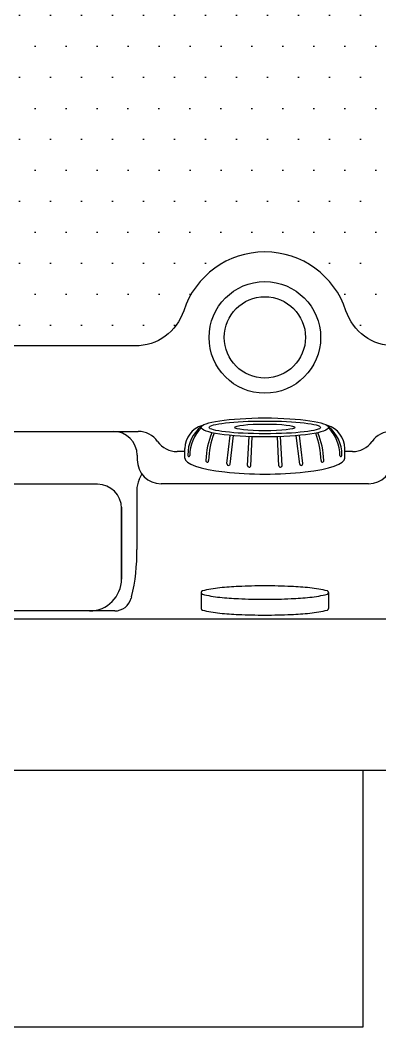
# Model space of a CAD drawing. Header units: millimetres. Extents: x -1247.09 to -1245.39, y 2228.63 to 2229.66.
# Drawn here: x -1246.131 to -1245.947, y 2228.633 to 2229.148 of the extents above; entities that cross this region are included whole.
import ezdxf

# ---------------------------------------------------------------- set-up
doc = ezdxf.new("R2010")
doc.units = ezdxf.units.MM
doc.layers.add('dim1', color=1, linetype='Continuous')
doc.layers.add('jacuzzi', color=1, linetype='Continuous')

msp = doc.modelspace()

# ---------------------------------------------------------------- hatches: boundary and pattern name
at = {"layer": 'dim1'}
h = msp.add_hatch(dxfattribs=at)
h.set_pattern_fill('DOTS', color=256, scale=0.01, style=0)
h.set_pattern_definition([(0, (-7.90502655008072, -14.25654101277269), (0.0079375, 0.015875), [0, -0.015875])])
edge = h.paths.add_edge_path()
edge.add_arc((-1246.072060381697, 2229.007705252775), 0.02625000000030032, 270.0000000009926, 341.80384775902434, ccw=False)
edge.add_line((-1246.072060381696, 2228.981455252775), (-1246.832692485849, 2228.981455252776))
edge.add_arc((-1246.832692485854, 2229.007705252769), 0.02624999999397915, 193.3149405451567, 270.0000000109183, ccw=False)
edge.add_arc((-1245.365997944165, 2229.241076922975), 1.51132310727829, 171.1030319861864, 189.1149431737136, ccw=False)
edge.add_arc((-1246.833559241197, 2229.468912206165), 0.02625000000016825, 90.00000000049619, 167.0042123288399, ccw=False)
edge.add_line((-1246.833559241197, 2229.495162206165), (-1245.653804551146, 2229.495162206165))
edge.add_arc((-1245.653804551146, 2229.468912206165), 0.02624999999989086, 12.995787671160087, 89.99999999950381, ccw=False)
edge.add_arc((-1247.121365848179, 2229.241076922976), 1.511323107278347, -9.114943173747577, 8.896968013778178, ccw=False)
edge.add_arc((-1245.65467130649, 2229.007705252769), 0.02624999999419154, 269.999999989578, 346.68505945495764, ccw=False)
edge.add_line((-1245.654671306495, 2228.981455252776), (-1245.939061358258, 2228.981455252775))
edge.add_arc((-1245.939061358258, 2229.007705252775), 0.02625000000034561, 198.1961522409757, 269.99999999900746, ccw=False)
edge.add_arc((-1246.005560869977, 2228.985846274275), 0.04374999999977852, 18.19615224191337, 161.8038477580866)

# ---------------------------------------------------------------- linework, layer by layer
at = {"layer": 'jacuzzi'}
for p, q in [((-1246.851280938509, 2228.937705252775), (-1246.070455741783, 2228.937705252775)), ((-1246.024978573481, 2228.921188775007), (-1246.023255056054, 2228.93567133595)), ((-1246.023406414767, 2228.920989721746), (-1246.021621714712, 2228.935524937261)), ((-1246.014371675965, 2228.920200734333), (-1246.013612152594, 2228.935047915956)), ((-1246.012756914392, 2228.920115252271), (-1246.011977216754, 2228.934992769469)), ((-1245.998364885399, 2228.920115252271), (-1245.999144570581, 2228.934992531797)), ((-1245.996750123826, 2228.920200734333), (-1245.997509631767, 2228.935047614336)), ((-1245.987715385024, 2228.920989721746), (-1245.989500003536, 2228.935524273158)), ((-1245.986143226309, 2228.921188775007), (-1245.987866653637, 2228.935670578851)), ((-1246.046598429813, 2228.924000749058), (-1246.046554735258, 2228.929007649118)), ((-1246.046598369977, 2228.924000749058), (-1246.046554675422, 2228.929007649118)), ((-1245.964523369977, 2228.924000749058), (-1245.964567064532, 2228.929007649118)), ((-1246.070954674249, 2228.925455252775), (-1246.070954674249, 2228.923137385031)), ((-1246.046568878644, 2228.927386977615), (-1246.050477536644, 2228.927386977615)), ((-1245.960644203311, 2228.927386977615), (-1245.964552921146, 2228.927386977615)), ((-1246.069880105594, 2228.913042441366), (-1246.06850871523, 2228.915792776094)), ((-1246.091241417482, 2228.910629697214), (-1246.357015229505, 2228.910629697214)), ((-1245.952417065706, 2228.910887385031), (-1246.058704674249, 2228.910887385031)), ((-1246.071167280975, 2228.907576274848), (-1246.071167280975, 2228.877300021052)), ((-1246.078991417481, 2228.898846363881), (-1246.078991417481, 2228.86209636388)), ((-1246.078991417481, 2228.86209636388), (-1246.078991417481, 2228.898379697214)), ((-1246.073816089152, 2228.852963620178), (-1246.073991306561, 2228.852294980612)), ((-1246.038227536644, 2228.855157839769), (-1246.038227536644, 2228.847050557429)), ((-1245.97289420331, 2228.855157839769), (-1245.97289420331, 2228.847050557429)), ((-1245.934294074501, 2228.841471274274), (-1246.862223246221, 2228.841471274274)), ((-1246.082455510865, 2228.845763030547), (-1246.851280938509, 2228.845763030547)), ((-1245.955126567661, 2228.632721274274), (-1245.955126567661, 2228.763971274274)), ((-1246.480126567661, 2228.632721274274), (-1245.955126567661, 2228.632721274274))]:
    msp.add_line(p, q, dxfattribs=at)
at = {"layer": 'jacuzzi', "color": 3}
msp.add_lwpolyline([(-1245.393681896172, 2228.776221274274, -0.414213562373095), (-1245.405931896172, 2228.763971274274), (-1247.081431896172, 2228.763971274274, -0.4142135623730951), (-1247.093681896172, 2228.776221274274), (-1247.093681896172, 2229.651721274274, -0.414213562373095), (-1247.081431896172, 2229.663971274274), (-1245.405931896172, 2229.663971274274, -0.414213562373095), (-1245.393681896172, 2229.651721274274)], format="xyb", close=True, dxfattribs=at)
at = {"layer": 'jacuzzi'}
msp.add_lwpolyline([(-1246.047123064802, 2228.999508135838, -0.3239737262617539), (-1246.072060381696, 2228.981455252775), (-1246.832692485849, 2228.981455252776, -0.3476746003683302), (-1246.8582368557, 2229.001659785971, -0.07875400131325334), (-1246.859136889456, 2229.474815290915, -0.3492362547395363), (-1246.833559241197, 2229.495162206165), (-1245.653804551146, 2229.495162206165, -0.3492362547395365), (-1245.628226902887, 2229.474815290915, -0.0787540013132535), (-1245.629126936643, 2229.001659785971, -0.3476746003683301), (-1245.654671306495, 2228.981455252776), (-1245.939061358258, 2228.981455252775, -0.3239737262617538), (-1245.963998675153, 2228.999508135838, 0.7239304508376303)], format="xyb", close=True, dxfattribs=at)
for radius in [0.02858333333333513, 0.02082500000000131]:
    msp.add_circle((-1246.005560869977, 2228.985846274274), radius, dxfattribs=at)
for centre, radius, start, end in [((-1246.034305141865, 2228.928900749058), 0.01225000000000077, 105.4908648958023, 179.5000000005538), ((-1246.027157681242, 2228.926091966826), 0.01783200442472061, 127.8314211310694, 181.6455678366019), ((-1246.024151413639, 2228.925411037466), 0.01986693131776959, 134.3309302406183, 180.2321146462111), ((-1245.97681659809, 2228.928900749058), 0.01225000000000077, 0.4999999994462028, 74.44718064533087), ((-1245.983964118549, 2228.926091966826), 0.01783200442472061, 358.3544321633981, 52.10820052678339), ((-1245.986970386152, 2228.925411037466), 0.01986693131776959, 359.7678853537889, 45.07390580389721), ((-1246.083204674249, 2228.925455252775), 0.01225, 0, 90), ((-1246.070455741783, 2228.925455252775), 0.01225, 35.36941109988769, 90), ((-1245.999826135191, 2228.922514489484), 0.0359075733957927, 156.1373309960753, 179.4440408265831), ((-1245.995668548793, 2228.922511141701), 0.03867348069404773, 158.286280877886, 179.643950998535), ((-1246.015453250998, 2228.922511141701), 0.03867348069404773, 0.3560490014650214, 21.71139901046425), ((-1246.011295664599, 2228.922514489484), 0.0359075733957927, 0.5559591734169318, 23.85986118227035), ((-1245.940665998172, 2228.925455252775), 0.01225, 90, 144.6305889001123), ((-1246.050477536644, 2228.939636977615), 0.01225000000000077, 215.3694110998877, 270), ((-1245.960644203311, 2228.939636977615), 0.01225000000000077, 270, 324.6305889001123), ((-1246.058704674249, 2228.923137385031), 0.01225000000000077, 180, 270), ((-1246.044515961946, 2228.925394493338), 0.0005018697549583264, 158.320428975943, 352.6804351494789), ((-1245.966605837845, 2228.925394493338), 0.0005018697549583264, 187.3195648505211, 21.67957102405699), ((-1245.952417065706, 2228.923137385031), 0.01225000000000077, 270, 0), ((-1246.035051914648, 2228.922616695402), 0.0007232985338552446, 160.0987201942275, 10.73855023702511), ((-1246.024195910789, 2228.921062262938), 0.0007928216655868031, 170.8179506735214, 354.7502375748961), ((-1246.013564748663, 2228.920149426946), 0.0008085568122230749, 176.3618225484221, 357.577599925115), ((-1245.997557051128, 2228.920149426946), 0.0008085568122230749, 182.422400074885, 3.638177451577813), ((-1245.986925889001, 2228.921062262938), 0.0007928216655868031, 185.2497624251039, 9.182049326478587), ((-1245.976069885142, 2228.922616695402), 0.0007232985338552446, 169.2614497629748, 19.90127980577251), ((-1246.058917280975, 2228.907576274848), 0.01225000000014451, 153.4979302639172, 180), ((-1246.058917280975, 2228.907576274848), 0.01225000000000077, 153.4979302639172, 180), ((-1246.091241417482, 2228.898379697214), 0.01225000000000077, 0, 90), ((-1246.091241417482, 2228.898379697214), 0.01225000000000077, 0, 90), ((-1246.163639663168, 2228.875052495041), 0.09249969103592409, 346.1843065382294, 1.392290367057382), ((-1246.095324750815, 2228.86209636388), 0.01633333333333413, 270, 0), ((-1246.022069457845, 2228.794525059778), 0.06339076207386056, 95.96736919249307, 104.1631152879084), ((-1246.01224803106, 2228.700565706725), 0.1578620299289926, 92.47919308059677, 95.96736919249307), ((-1246.005560869977, 2228.546117487779), 0.3124549484570716, 90, 92.47919308059677), ((-1246.005560869977, 2228.546117487778), 0.3124549484573153, 87.52080691940324, 90), ((-1245.998873708894, 2228.700565706725), 0.1578620299291743, 84.03263080750692, 87.52080691940324), ((-1245.98905228211, 2228.794525059778), 0.0633907620735987, 75.83688471209157, 84.03263080750692), ((-1246.082455510865, 2228.854513030547), 0.008749999999999999, 270, 345.3157868522893), ((-1246.037370384448, 2228.855157839769), 0.0008571521955383127, 104.1631152879084, 180), ((-1246.037370384448, 2228.855157839769), 0.0008571521955383723, 180, 255.8368847120916), ((-1246.022069457845, 2228.91579061976), 0.06339076207387744, 255.8368847120916, 264.032630807507), ((-1246.01224803106, 2229.009749972813), 0.1578620299287744, 264.032630807507, 267.5208069194032), ((-1246.005560869977, 2229.164198191759), 0.3124549484565605, 267.5208069194032, 270), ((-1246.005560869977, 2229.164198191759), 0.3124549484564507, 270, 272.4791930805968), ((-1245.998873708894, 2229.009749972813), 0.1578620299286069, 272.4791930805968, 275.9673691924931), ((-1245.98905228211, 2228.91579061976), 0.06339076207373594, 275.9673691924931, 284.1631152879085), ((-1245.973751355506, 2228.855157839769), 0.0008571521955335442, 0, 75.83688471209157), ((-1245.973751355506, 2228.855157839769), 0.0008571521955333235, 284.1631152879085, 0), ((-1246.037370384448, 2228.847050557429), 0.0008571521955383723, 180, 255.8368847120916), ((-1246.022069457845, 2228.907683337421), 0.06339076207387744, 255.8368847120916, 264.032630807507), ((-1245.98905228211, 2228.90768333742), 0.06339076207373594, 275.9673691924931, 284.1631152879085), ((-1245.973751355506, 2228.847050557429), 0.0008571521955333235, 284.1631152879085, 0), ((-1246.01224803106, 2229.001642690473), 0.1578620299287744, 264.032630807507, 267.5208069194032), ((-1246.005560869977, 2229.156090909419), 0.3124549484565605, 267.5208069194032, 270), ((-1246.005560869977, 2229.156090909419), 0.3124549484564507, 270, 272.4791930805968), ((-1245.998873708894, 2229.001642690473), 0.1578620299286069, 272.4791930805968, 275.9673691924931)]:
    msp.add_arc(centre, radius, start, end, dxfattribs=at)
for major_axis, ratio in [((-0.03266666666666872, 8.000761511640033e-18), 0.148400406937398), ((-0.02852541216800978, 1.746620049317347e-18), 0.1143745729800755), ((-0.01543872989803645, 9.453183364041493e-19), 0.112343880361296)]:
    msp.add_ellipse((-1246.005556896172, 2228.939745964299), major_axis=major_axis, ratio=ratio, dxfattribs=at)
msp.add_ellipse((-1246.005560869977, 2228.924000749058), major_axis=(-0.04103750000002673, 7.27512010720688e-12), ratio=0.1983072681999166, start_param=-0.002011348236761412, end_param=3.145053853635695, dxfattribs=at)

doc.saveas('drawing.dxf')
